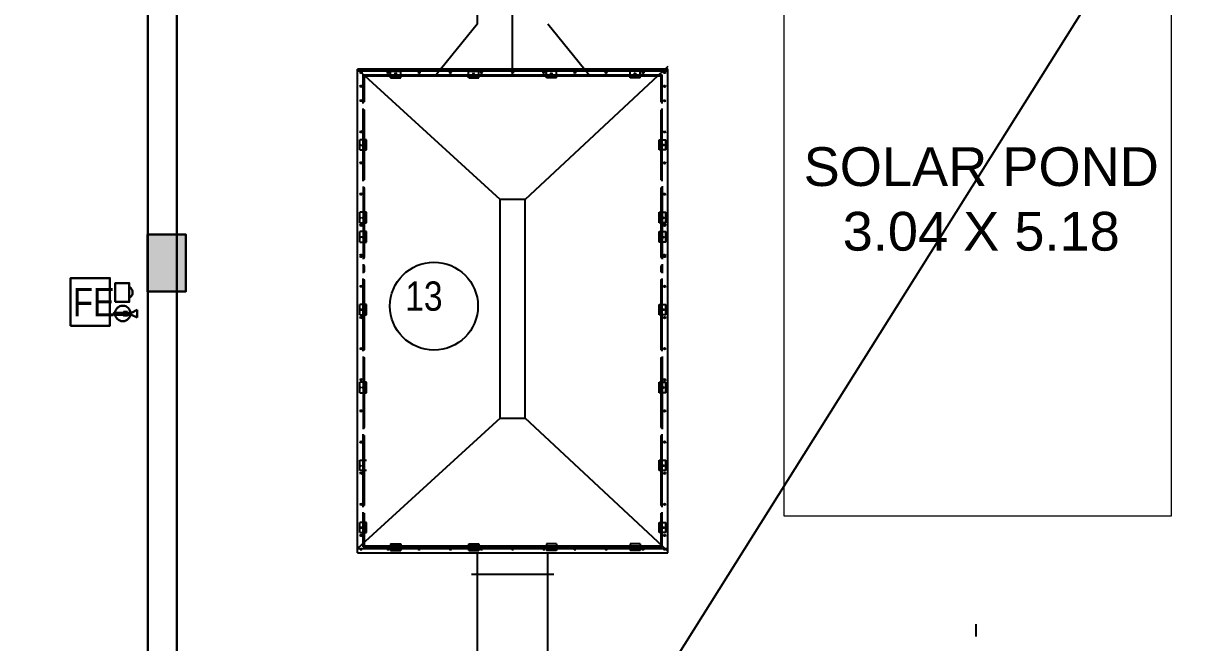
# Model space of a CAD drawing. Header units: metres. Extents: x -488 to 4759, y 38 to 2071.
# Drawn here: x 2983.2 to 2992.49, y 83.07 to 87.94 of the extents above; entities that cross this region are included whole.
import ezdxf
from ezdxf.lldxf.tags import DXFTag

# ---------------------------------------------------------------- set-up
doc = ezdxf.new("R2010")
doc.units = ezdxf.units.M
doc.header["$MEASUREMENT"] = 0
doc.styles.add('ARIAL', font='arial.ttf', dxfattribs={"height": 0.8})
doc.styles.add('Arial narrow', font='ARIALN.TTF', dxfattribs={"height": 0.6})
doc.styles.add('SH', font='swissc.ttf', dxfattribs={"height": 10})
tags = doc.linetypes.add('00$1$HIDDEN', pattern=[0.375, 0.25, -0.125]).pattern_tags.tags
tags[6:7] = [DXFTag(74, 4), DXFTag(75, 0), DXFTag(340, '0'), DXFTag(46, 1.0), DXFTag(50, 0.0), DXFTag(44, 0.0), DXFTag(45, 0.0)]
tags[4:5] = [DXFTag(74, 4), DXFTag(75, 0), DXFTag(340, '0'), DXFTag(46, 1.0), DXFTag(50, 0.0), DXFTag(44, 0.0), DXFTag(45, 0.0)]

# ---------------------------------------------------------------- blocks, each defined once
blk = doc.blocks.new('DFFDG')
at = {"color": 0, "lineweight": 30}
for p, q in [((15832.5823, 2250.0528), (15832.6453, 2250.0528)), ((15832.5823, 2250.0366), (15832.6453, 2250.0366)), ((15832.6453, 2250.0528), (15832.6902, 2250.0747)), ((15832.6453, 2250.0366), (15832.6902, 2250.0146))]:
    blk.add_line(p, q, dxfattribs=at)
at = {"color": 0, "lineweight": 30, "ltscale": 0.1}
blk.add_line((15832.6902, 2250.0747), (15832.6902, 2250.0146), dxfattribs=at)
blk.add_lwpolyline([(15832.1657, 2249.9505), (15832.1657, 2250.3252), (15832.4753, 2250.3252), (15832.4753, 2249.9505)], close=True, dxfattribs=at)
at = {"color": 0, "lineweight": 30}
for points in [[(15832.5173, 2250.1377), (15832.5173, 2250.286), (15832.6276, 2250.286), (15832.6276, 2250.1377)], [(15832.5823, 2250.0528), (15832.5823, 2250.0366), (15832.5067, 2250.0366), (15832.5067, 2250.0528)], [(15832.6128, 2250.0593), (15832.6128, 2250.0303), (15832.5823, 2250.0303), (15832.5823, 2250.0593)]]:
    blk.add_lwpolyline(points, close=True, dxfattribs=at)
blk.add_circle((15832.5766, 2250.0472), 0.0611, dxfattribs=at)
blk.add_arc((15832.6088, 2250.2129), 0.0446, 294.8747, 65.1253, dxfattribs=at)
at = {"color": 0, "lineweight": 30, "style": 'SH'}
blk.add_text('FE', height=0.22395, dxfattribs=at).set_placement((15832.1852, 2250.0243))

msp = doc.modelspace()

# ---------------------------------------------------------------- hatches: boundary and pattern name
at = {"lineweight": 30}
h = msp.add_hatch(color=256, dxfattribs=at)
h.dxf.hatch_style = 1
h.paths.add_polyline_path([(2984.1724, 86.28117), (2984.1724, 85.83117), (2984.4724, 85.83117), (2984.4724, 86.28117)])

# ---------------------------------------------------------------- linework, layer by layer
at = {"linetype": '00$1$HIDDEN', "lineweight": -2, "ltscale": 2}
msp.add_line((2984.40391, 76.70778), (3000.42391, 102.21384), dxfattribs=at)
for p, q in [((2984.40391, 102.18778), (2984.40391, 76.47778)), ((2984.17391, 95.95778), (2984.17391, 76.70778)), ((2986.7667, 87.9372), (2986.7667, 89.03647)), ((2987.0404, 87.58151), (2987.0404, 88.91465)), ((2986.7667, 87.9372), (2986.44093, 87.53556)), ((2987.31741, 87.93741), (2987.64318, 87.53556)), ((2985.82251, 87.58123), (2988.26091, 87.58123)), ((2988.26091, 87.56325), (2985.82251, 87.56325)), ((2986.94325, 86.55531), (2985.82272, 87.58101)), ((2985.82301, 83.77865), (2985.82301, 87.58101)), ((2985.82301, 83.81209), (2985.82301, 87.56274)), ((2985.85926, 87.57518), (2985.84128, 87.57518)), ((2985.84379, 87.5754), (2985.84689, 87.58151)), ((2985.84689, 87.57238), (2985.84379, 87.5754)), ((2985.84689, 87.58151), (2985.84991, 87.58151)), ((2985.84991, 87.56936), (2985.84689, 87.57238)), ((2985.84689, 87.55692), (2985.84991, 87.56023)), ((2985.84991, 87.58151), (2985.85602, 87.58151)), ((2985.85602, 87.57238), (2985.84991, 87.56936)), ((2985.84991, 87.56023), (2985.85602, 87.55692)), ((2985.85012, 87.56907), (2985.85012, 87.58403)), ((2985.85012, 87.54448), (2985.85012, 87.56296)), ((2985.85602, 87.58151), (2985.85602, 87.5754)), ((2985.85602, 87.5754), (2985.85602, 87.57238)), ((2986.05734, 87.55663), (2986.06317, 87.55994)), ((2986.06317, 87.54448), (2986.06317, 87.56325)), ((2986.06317, 87.55994), (2986.06619, 87.55663)), ((2986.08143, 87.51125), (2986.08143, 87.56296)), ((2986.08172, 87.56325), (2986.16363, 87.56325)), ((2986.16363, 87.51125), (2986.16363, 87.56325)), ((2986.30393, 87.55663), (2986.30674, 87.55994)), ((2986.30674, 87.54469), (2986.30674, 87.56325)), ((2986.30674, 87.55994), (2986.31278, 87.55663)), ((2986.54722, 87.55692), (2986.55333, 87.55972)), ((2986.55333, 87.54498), (2986.55333, 87.56296)), ((2986.55333, 87.55972), (2986.55635, 87.55692)), ((2986.69637, 87.51125), (2986.69637, 87.56296)), ((2986.69665, 87.56296), (2986.77583, 87.56296)), ((2986.77583, 87.51125), (2986.77583, 87.56296)), ((2986.79079, 87.55383), (2986.79381, 87.55713)), ((2986.79381, 87.55713), (2986.79683, 87.55994)), ((2986.79683, 87.54469), (2986.79683, 87.56325)), ((2986.79683, 87.55994), (2986.80014, 87.55713)), ((2986.80014, 87.55713), (2986.80294, 87.55383)), ((2987.03738, 87.55692), (2987.0404, 87.55972)), ((2987.0404, 87.54469), (2987.0404, 87.56296)), ((2987.0404, 87.55972), (2987.04651, 87.55692)), ((2988.26091, 87.59949), (2987.14086, 86.55531)), ((2987.28088, 87.55692), (2987.28678, 87.55994)), ((2987.28678, 87.55994), (2987.29001, 87.55692)), ((2987.28728, 87.54448), (2987.28728, 87.56274)), ((2987.38724, 87.56325), (2987.30828, 87.56325)), ((2987.30828, 87.51125), (2987.30828, 87.56325)), ((2987.38724, 87.51125), (2987.38724, 87.56325)), ((2987.52726, 87.55692), (2987.53028, 87.56023)), ((2987.53028, 87.56023), (2987.5366, 87.55692)), ((2987.53078, 87.54448), (2987.53078, 87.56274)), ((2987.77133, 87.55663), (2987.77716, 87.55994)), ((2987.77716, 87.54448), (2987.77716, 87.56296)), ((2987.77716, 87.55994), (2987.78046, 87.55663)), ((2988.04474, 87.56325), (2987.96556, 87.56325)), ((2987.96556, 87.51097), (2987.96556, 87.56274)), ((2988.04474, 87.51147), (2988.04474, 87.56325)), ((2988.063, 87.55663), (2988.0666, 87.55972)), ((2988.06602, 87.54448), (2988.06602, 87.56296)), ((2988.0666, 87.55972), (2988.07242, 87.55663)), ((2988.2274, 87.5754), (2988.24566, 87.5754)), ((2988.23042, 87.57518), (2988.23042, 87.58123)), ((2988.23042, 87.58123), (2988.23682, 87.58123)), ((2988.23042, 87.57209), (2988.23042, 87.57518)), ((2988.23682, 87.56907), (2988.23042, 87.57209)), ((2988.23042, 87.55692), (2988.23682, 87.55972)), ((2988.23653, 87.56907), (2988.23653, 87.58432)), ((2988.23653, 87.54469), (2988.23653, 87.56325)), ((2988.23682, 87.58123), (2988.23984, 87.58123)), ((2988.23984, 87.57209), (2988.23682, 87.56907)), ((2988.23682, 87.55972), (2988.23984, 87.55692)), ((2988.23984, 87.58123), (2988.24264, 87.57518)), ((2988.24264, 87.57518), (2988.23984, 87.57209)), ((2988.26091, 83.77887), (2988.26091, 87.58123)), ((2988.26091, 83.81238), (2988.26091, 87.56325)), ((2985.85926, 87.55383), (2985.84128, 87.55383)), ((2985.84379, 87.55411), (2985.84689, 87.55692)), ((2985.84689, 87.548), (2985.84379, 87.55411)), ((2985.84991, 87.548), (2985.84689, 87.548)), ((2985.85602, 87.548), (2985.84991, 87.548)), ((2985.85602, 87.55692), (2985.85602, 87.55411)), ((2985.85602, 87.55411), (2985.85602, 87.548)), ((2985.86839, 87.31054), (2985.86839, 87.53556)), ((2985.86839, 87.53534), (2988.21826, 87.53534)), ((2985.87148, 87.53254), (2988.21546, 87.53254)), ((2985.87148, 87.31666), (2985.87148, 87.53254)), ((2985.87731, 87.52643), (2988.20913, 87.52643)), ((2985.87752, 87.32277), (2985.87752, 87.52643)), ((2986.05403, 87.55383), (2986.0723, 87.55383)), ((2986.05734, 87.55383), (2986.05734, 87.55663)), ((2986.05734, 87.54779), (2986.05734, 87.55383)), ((2986.06317, 87.54779), (2986.05734, 87.54779)), ((2986.06619, 87.54779), (2986.06317, 87.54779)), ((2986.06619, 87.55663), (2986.0695, 87.55383)), ((2986.0695, 87.55383), (2986.06619, 87.54779)), ((2986.08172, 87.51125), (2986.16363, 87.51125)), ((2986.29761, 87.55383), (2986.31587, 87.55383)), ((2986.30063, 87.55383), (2986.30393, 87.55663)), ((2986.30393, 87.54779), (2986.30063, 87.55383)), ((2986.30674, 87.54779), (2986.30393, 87.54779)), ((2986.31278, 87.54779), (2986.30674, 87.54779)), ((2986.31278, 87.55663), (2986.31278, 87.55383)), ((2986.31278, 87.55383), (2986.31278, 87.54779)), ((2986.5442, 87.55411), (2986.55937, 87.55411)), ((2986.54722, 87.55411), (2986.54722, 87.55692)), ((2986.54722, 87.548), (2986.54722, 87.55411)), ((2986.55333, 87.548), (2986.54722, 87.548)), ((2986.55635, 87.548), (2986.55333, 87.548)), ((2986.55635, 87.55692), (2986.55937, 87.55411)), ((2986.55937, 87.55411), (2986.55635, 87.548)), ((2986.69665, 87.51125), (2986.77583, 87.51125)), ((2986.7877, 87.55411), (2986.80575, 87.55411)), ((2986.79381, 87.54779), (2986.79079, 87.55383)), ((2986.79683, 87.54779), (2986.79381, 87.54779)), ((2986.80014, 87.54779), (2986.79683, 87.54779)), ((2986.80294, 87.55383), (2986.80014, 87.54779)), ((2987.04932, 87.55383), (2987.03407, 87.55383)), ((2987.03458, 87.55383), (2987.03738, 87.55692)), ((2987.03738, 87.54779), (2987.03458, 87.55383)), ((2987.0404, 87.54779), (2987.03738, 87.54779)), ((2987.04651, 87.54779), (2987.0404, 87.54779)), ((2987.04651, 87.55692), (2987.04651, 87.55383)), ((2987.04651, 87.55383), (2987.04651, 87.54779)), ((2987.29613, 87.55361), (2987.27815, 87.55361)), ((2987.28088, 87.55411), (2987.28088, 87.55692)), ((2987.28088, 87.548), (2987.28088, 87.55411)), ((2987.28678, 87.548), (2987.28088, 87.548)), ((2987.29001, 87.548), (2987.28678, 87.548)), ((2987.29001, 87.55692), (2987.29311, 87.55411)), ((2987.29311, 87.55411), (2987.29001, 87.548)), ((2987.38724, 87.51125), (2987.30828, 87.51125)), ((2987.53991, 87.55383), (2987.52143, 87.55383)), ((2987.52445, 87.55383), (2987.52726, 87.55692)), ((2987.52726, 87.548), (2987.52445, 87.55383)), ((2987.53028, 87.548), (2987.52726, 87.548)), ((2987.5366, 87.548), (2987.53028, 87.548)), ((2987.5366, 87.55692), (2987.5366, 87.55383)), ((2987.5366, 87.55383), (2987.5366, 87.548)), ((2987.78629, 87.55383), (2987.76773, 87.55383)), ((2987.77133, 87.55361), (2987.77133, 87.55663)), ((2987.77133, 87.54779), (2987.77133, 87.55361)), ((2987.77716, 87.54779), (2987.77133, 87.54779)), ((2987.78046, 87.54779), (2987.77716, 87.54779)), ((2987.78046, 87.55663), (2987.78348, 87.55361)), ((2987.78348, 87.55361), (2987.78046, 87.54779)), ((2988.04474, 87.51147), (2987.96556, 87.51147)), ((2988.07516, 87.55383), (2988.05718, 87.55383)), ((2988.0602, 87.55383), (2988.063, 87.55663)), ((2988.063, 87.5475), (2988.0602, 87.55383)), ((2988.0666, 87.5475), (2988.063, 87.5475)), ((2988.07242, 87.5475), (2988.0666, 87.5475)), ((2988.07242, 87.55663), (2988.07242, 87.55383)), ((2988.07242, 87.55383), (2988.07242, 87.5475)), ((2988.20913, 87.32248), (2988.20913, 87.52643)), ((2988.21546, 87.31615), (2988.21546, 87.53254)), ((2988.21826, 87.31033), (2988.21826, 87.53534)), ((2988.2274, 87.55383), (2988.24566, 87.55383)), ((2988.23042, 87.55383), (2988.23042, 87.55692)), ((2988.23042, 87.5475), (2988.23042, 87.55383)), ((2988.23682, 87.5475), (2988.23042, 87.5475)), ((2988.23984, 87.5475), (2988.23682, 87.5475)), ((2988.23984, 87.55692), (2988.24264, 87.55383)), ((2988.24264, 87.55383), (2988.23984, 87.5475)), ((2985.85926, 87.44423), (2985.84128, 87.44423)), ((2985.84379, 87.44452), (2985.84689, 87.45063)), ((2985.84689, 87.44121), (2985.84379, 87.44452)), ((2985.84689, 87.45063), (2985.84991, 87.45063)), ((2985.84991, 87.43841), (2985.84689, 87.44121)), ((2985.84991, 87.45063), (2985.85602, 87.45063)), ((2985.85602, 87.44121), (2985.84991, 87.43841)), ((2985.85012, 87.43488), (2985.85012, 87.45336)), ((2985.85602, 87.45063), (2985.85602, 87.44452)), ((2985.85602, 87.44452), (2985.85602, 87.44121)), ((2988.2274, 87.44452), (2988.24566, 87.44452)), ((2988.23042, 87.44401), (2988.23042, 87.45034)), ((2988.23042, 87.45034), (2988.23682, 87.45034)), ((2988.23042, 87.44099), (2988.23042, 87.44401)), ((2988.23682, 87.43819), (2988.23042, 87.44099)), ((2988.23653, 87.4351), (2988.23653, 87.45336)), ((2988.23682, 87.45034), (2988.23984, 87.45034)), ((2988.23984, 87.44099), (2988.23682, 87.43819)), ((2988.23984, 87.45034), (2988.24264, 87.44401)), ((2988.24264, 87.44401), (2988.23984, 87.44099)), ((2985.85926, 87.3314), (2985.84128, 87.3314)), ((2985.84379, 87.3319), (2985.84689, 87.33492)), ((2985.84689, 87.32881), (2985.84379, 87.3319)), ((2985.84689, 87.33492), (2985.84991, 87.33773)), ((2985.84991, 87.3255), (2985.84689, 87.32881)), ((2985.84991, 87.33773), (2985.85602, 87.33492)), ((2985.85602, 87.32881), (2985.84991, 87.3255)), ((2985.85012, 87.32248), (2985.85012, 87.34075)), ((2985.85602, 87.33492), (2985.85602, 87.3319)), ((2985.85602, 87.3319), (2985.85602, 87.32881)), ((2988.2274, 87.33161), (2988.24566, 87.33161)), ((2988.23042, 87.33463), (2988.23682, 87.33773)), ((2988.23042, 87.33161), (2988.23042, 87.33463)), ((2988.23042, 87.32831), (2988.23042, 87.33161)), ((2988.23682, 87.32529), (2988.23042, 87.32831)), ((2988.23653, 87.32248), (2988.23653, 87.34053)), ((2988.23682, 87.33773), (2988.23984, 87.33463)), ((2988.23984, 87.32831), (2988.23682, 87.32529)), ((2988.23984, 87.33463), (2988.24264, 87.33161)), ((2988.24264, 87.33161), (2988.23984, 87.32831)), ((2985.86839, 86.69841), (2985.86839, 87.2707)), ((2985.87148, 86.70445), (2985.87148, 87.26488)), ((2985.87752, 86.71086), (2985.87752, 87.25884)), ((2988.20913, 86.71035), (2988.20913, 87.25833)), ((2988.21546, 86.70445), (2988.21546, 87.26437)), ((2988.21826, 86.69841), (2988.21826, 87.2707)), ((2985.84689, 87.09135), (2985.84991, 87.09444)), ((2985.84991, 87.09444), (2985.85602, 87.09135)), ((2985.85012, 87.07891), (2985.85012, 87.09415)), ((2988.23042, 87.09085), (2988.23682, 87.09415)), ((2988.23653, 87.07891), (2988.23653, 87.09444)), ((2988.23682, 87.09415), (2988.23984, 87.09085)), ((2985.89277, 87.02411), (2985.84099, 87.02411)), ((2985.85926, 87.08804), (2985.84128, 87.08804)), ((2985.84128, 86.94501), (2985.84128, 87.0239)), ((2985.84379, 87.08833), (2985.84689, 87.09135)), ((2985.84689, 87.08222), (2985.84379, 87.08833)), ((2985.84991, 87.08222), (2985.84689, 87.08222)), ((2985.85602, 87.08222), (2985.84991, 87.08222)), ((2985.85602, 87.09135), (2985.85602, 87.08833)), ((2985.85602, 87.08833), (2985.85602, 87.08222)), ((2985.89277, 86.94472), (2985.89277, 87.02411)), ((2988.19367, 86.94501), (2988.19367, 87.02411)), ((2988.19367, 87.02411), (2988.24566, 87.02411)), ((2988.2274, 87.08833), (2988.24566, 87.08833)), ((2988.23042, 87.08804), (2988.23042, 87.09085)), ((2988.23042, 87.082), (2988.23042, 87.08804)), ((2988.23682, 87.082), (2988.23042, 87.082)), ((2988.23984, 87.082), (2988.23682, 87.082)), ((2988.23984, 87.09085), (2988.24264, 87.08804)), ((2988.24264, 87.08804), (2988.23984, 87.082)), ((2988.24566, 86.94501), (2988.24566, 87.02411)), ((2985.84099, 86.94472), (2985.89277, 86.94472)), ((2988.24566, 86.94501), (2988.19367, 86.94501)), ((2985.85926, 86.84145), (2985.84128, 86.84145)), ((2985.84379, 86.84174), (2985.84689, 86.84785)), ((2985.84689, 86.83843), (2985.84379, 86.84174)), ((2985.84689, 86.84785), (2985.84991, 86.84785)), ((2985.84991, 86.83563), (2985.84689, 86.83843)), ((2985.84991, 86.84785), (2985.85602, 86.84785)), ((2985.85602, 86.83843), (2985.84991, 86.83563)), ((2985.85012, 86.8321), (2985.85012, 86.85037)), ((2985.85602, 86.84785), (2985.85602, 86.84174)), ((2985.85602, 86.84174), (2985.85602, 86.83843)), ((2988.2274, 86.84174), (2988.24566, 86.84174)), ((2988.23042, 86.84123), (2988.23042, 86.84756)), ((2988.23042, 86.84756), (2988.23682, 86.84756)), ((2988.23042, 86.83821), (2988.23042, 86.84123)), ((2988.23682, 86.83541), (2988.23042, 86.83821)), ((2988.23653, 86.83232), (2988.23653, 86.85058)), ((2988.23682, 86.84756), (2988.23984, 86.84756)), ((2988.23984, 86.83821), (2988.23682, 86.83541)), ((2988.23984, 86.84756), (2988.24264, 86.84123)), ((2988.24264, 86.84123), (2988.23984, 86.83821)), ((2985.86839, 86.65857), (2985.86839, 86.0865)), ((2985.87148, 86.09254), (2985.87148, 86.65275)), ((2985.87148, 86.65275), (2985.87148, 86.09254)), ((2985.87752, 86.09894), (2985.87752, 86.64692)), ((2988.20913, 86.09865), (2988.20913, 86.64664)), ((2988.21546, 86.09233), (2988.21546, 86.65246)), ((2988.21546, 86.65246), (2988.21546, 86.09233)), ((2988.21826, 86.65879), (2988.21826, 86.0865)), ((2985.85926, 86.59766), (2985.84128, 86.59766)), ((2985.84379, 86.59795), (2985.84689, 86.60126)), ((2985.84689, 86.59213), (2985.84379, 86.59795)), ((2985.84689, 86.60126), (2985.84991, 86.60399)), ((2985.84991, 86.59213), (2985.84689, 86.59213)), ((2985.84991, 86.60399), (2985.85602, 86.60126)), ((2985.85602, 86.59213), (2985.84991, 86.59213)), ((2985.85012, 86.58882), (2985.85012, 86.60708)), ((2985.85602, 86.60126), (2985.85602, 86.59795)), ((2985.85602, 86.59795), (2985.85602, 86.59213)), ((2987.14086, 86.55531), (2986.94296, 86.55531)), ((2986.94325, 84.83528), (2986.94325, 86.55531)), ((2987.14086, 84.83528), (2987.14086, 86.55531)), ((2988.2274, 86.59795), (2988.24566, 86.59795)), ((2988.23042, 86.60076), (2988.23682, 86.60378)), ((2988.23042, 86.59795), (2988.23042, 86.60076)), ((2988.23042, 86.59213), (2988.23042, 86.59795)), ((2988.23682, 86.59213), (2988.23042, 86.59213)), ((2988.23653, 86.58882), (2988.23653, 86.6073)), ((2988.23682, 86.60378), (2988.23984, 86.60076)), ((2988.23984, 86.59213), (2988.23682, 86.59213)), ((2988.23984, 86.60076), (2988.24264, 86.59795)), ((2988.24264, 86.59795), (2988.23984, 86.59213)), ((2985.89277, 86.45484), (2985.84099, 86.45484)), ((2985.84128, 86.37243), (2985.84128, 86.45484)), ((2985.89277, 86.37265), (2985.89277, 86.45484)), ((2988.19367, 86.37265), (2988.19367, 86.45513)), ((2988.19367, 86.45513), (2988.24566, 86.45513)), ((2988.24566, 86.37265), (2988.24566, 86.45513)), ((2985.84099, 86.37265), (2985.89277, 86.37265)), ((2985.85926, 86.3638), (2985.84128, 86.3638)), ((2985.85926, 86.35107), (2985.84128, 86.35107)), ((2985.84379, 86.36351), (2985.84689, 86.36682)), ((2985.84689, 86.3574), (2985.84379, 86.36351)), ((2985.84379, 86.35136), (2985.84689, 86.3574)), ((2985.84689, 86.34855), (2985.84379, 86.35136)), ((2985.84689, 86.36682), (2985.84991, 86.36963)), ((2985.84991, 86.3574), (2985.84689, 86.3574)), ((2985.84689, 86.3574), (2985.84991, 86.3574)), ((2985.84991, 86.36963), (2985.85602, 86.36682)), ((2985.85602, 86.3574), (2985.84991, 86.3574)), ((2985.84991, 86.3574), (2985.85602, 86.3574)), ((2985.85012, 86.35438), (2985.85012, 86.37265)), ((2985.85012, 86.34194), (2985.85012, 86.36049)), ((2985.85602, 86.36682), (2985.85602, 86.36351)), ((2985.85602, 86.36351), (2985.85602, 86.3574)), ((2985.85602, 86.3574), (2985.85602, 86.35136)), ((2985.85602, 86.35136), (2985.85602, 86.34855)), ((2988.24566, 86.37265), (2988.19367, 86.37265)), ((2988.2274, 86.3638), (2988.24566, 86.3638)), ((2988.2274, 86.35136), (2988.24566, 86.35136)), ((2988.23042, 86.36632), (2988.23682, 86.36934)), ((2988.23042, 86.36351), (2988.23042, 86.36632)), ((2988.23042, 86.3574), (2988.23042, 86.36351)), ((2988.23682, 86.3574), (2988.23042, 86.3574)), ((2988.23042, 86.35107), (2988.23042, 86.3574)), ((2988.23042, 86.3574), (2988.23682, 86.3574)), ((2988.23042, 86.34827), (2988.23042, 86.35107)), ((2988.23653, 86.35416), (2988.23653, 86.37293)), ((2988.23653, 86.34244), (2988.23653, 86.36049)), ((2988.23682, 86.36934), (2988.23984, 86.36632)), ((2988.23984, 86.3574), (2988.23682, 86.3574)), ((2988.23682, 86.3574), (2988.23984, 86.3574)), ((2988.23984, 86.36632), (2988.24264, 86.36351)), ((2988.24264, 86.36351), (2988.23984, 86.3574)), ((2988.23984, 86.3574), (2988.24264, 86.35107)), ((2988.24264, 86.35107), (2988.23984, 86.34827)), ((2985.89277, 86.3026), (2985.84099, 86.3026)), ((2985.84128, 86.2204), (2985.84128, 86.3026)), ((2985.84991, 86.34525), (2985.84689, 86.34855)), ((2985.85602, 86.34855), (2985.84991, 86.34525)), ((2985.89277, 86.22019), (2985.89277, 86.3026)), ((2988.19367, 86.2204), (2988.19367, 86.3026)), ((2988.19367, 86.3026), (2988.24566, 86.3026)), ((2988.23682, 86.34525), (2988.23042, 86.34827)), ((2988.23984, 86.34827), (2988.23682, 86.34525)), ((2988.24566, 86.2204), (2988.24566, 86.3026)), ((2985.84099, 86.22019), (2985.89277, 86.22019)), ((2988.24566, 86.2204), (2988.19367, 86.2204)), ((2985.85926, 86.11692), (2985.84128, 86.11692)), ((2985.85926, 86.10779), (2985.84128, 86.10779)), ((2985.84379, 86.11692), (2985.84689, 86.12325)), ((2985.84689, 86.11412), (2985.84379, 86.11692)), ((2985.84379, 86.10808), (2985.84689, 86.11081)), ((2985.84689, 86.10196), (2985.84379, 86.10808)), ((2985.84689, 86.12325), (2985.84991, 86.12325)), ((2985.84991, 86.11081), (2985.84689, 86.11412)), ((2985.84689, 86.11081), (2985.84991, 86.11412)), ((2985.84991, 86.10196), (2985.84689, 86.10196)), ((2985.84991, 86.12325), (2985.85602, 86.12325)), ((2985.85602, 86.11412), (2985.84991, 86.11081)), ((2985.84991, 86.11412), (2985.85602, 86.11081)), ((2985.85602, 86.10196), (2985.84991, 86.10196)), ((2985.85012, 86.10779), (2985.85012, 86.12605)), ((2985.85012, 86.09865), (2985.85012, 86.11671)), ((2985.85602, 86.12325), (2985.85602, 86.11692)), ((2985.85602, 86.11692), (2985.85602, 86.11412)), ((2985.85602, 86.11081), (2985.85602, 86.10808)), ((2985.85602, 86.10808), (2985.85602, 86.10196)), ((2988.2274, 86.11692), (2988.24566, 86.11692)), ((2988.2274, 86.10779), (2988.24566, 86.10779)), ((2988.23042, 86.11671), (2988.23042, 86.12303)), ((2988.23042, 86.12303), (2988.23682, 86.12303)), ((2988.23042, 86.11361), (2988.23042, 86.11671)), ((2988.23682, 86.11081), (2988.23042, 86.11361)), ((2988.23042, 86.11081), (2988.23682, 86.11361)), ((2988.23042, 86.10779), (2988.23042, 86.11081)), ((2988.23042, 86.10146), (2988.23042, 86.10779)), ((2988.23682, 86.10146), (2988.23042, 86.10146)), ((2988.23653, 86.10808), (2988.23653, 86.12605)), ((2988.23653, 86.09865), (2988.23653, 86.11692)), ((2988.23682, 86.12303), (2988.23984, 86.12303)), ((2988.23984, 86.11361), (2988.23682, 86.11081)), ((2988.23682, 86.11361), (2988.23984, 86.11081)), ((2988.23984, 86.10146), (2988.23682, 86.10146)), ((2988.23984, 86.12303), (2988.24264, 86.11671)), ((2988.24264, 86.11671), (2988.23984, 86.11361)), ((2988.23984, 86.11081), (2988.24264, 86.10779)), ((2988.24264, 86.10779), (2988.23984, 86.10146)), ((2985.86839, 86.04688), (2985.86839, 85.97691)), ((2985.87148, 85.98021), (2985.87148, 86.04084)), ((2985.87148, 86.04084), (2985.87148, 85.98021)), ((2985.87752, 85.98604), (2985.87752, 86.03451)), ((2988.20913, 85.98604), (2988.20913, 86.03451)), ((2988.21546, 85.97993), (2988.21546, 86.04055)), ((2988.21546, 86.04055), (2988.21546, 85.97993)), ((2988.21826, 86.04688), (2988.21826, 85.97691)), ((2985.86839, 85.3619), (2985.86839, 85.93404)), ((2985.87148, 85.36801), (2985.87148, 85.92844)), ((2985.87148, 85.92844), (2985.87148, 85.36801)), ((2985.87148, 85.36801), (2985.87148, 85.92844)), ((2985.87752, 85.37413), (2985.87752, 85.92491)), ((2988.20913, 85.37434), (2988.20913, 85.92513)), ((2988.21546, 85.3678), (2988.21546, 85.92793)), ((2988.21546, 85.92793), (2988.21546, 85.3678)), ((2988.21546, 85.3678), (2988.21546, 85.92793)), ((2988.21826, 85.3619), (2988.21826, 85.93426)), ((2985.85926, 85.87313), (2985.84128, 85.87313)), ((2985.84379, 85.87364), (2985.84689, 85.87666)), ((2985.84689, 85.86752), (2985.84379, 85.87364)), ((2985.84689, 85.87666), (2985.84991, 85.87975)), ((2985.84991, 85.86752), (2985.84689, 85.86752)), ((2985.84991, 85.87975), (2985.85602, 85.87666)), ((2985.85602, 85.86752), (2985.84991, 85.86752)), ((2985.85012, 85.88227), (2985.85012, 85.86422)), ((2985.85602, 85.87666), (2985.85602, 85.87364)), ((2985.85602, 85.87364), (2985.85602, 85.86752)), ((2988.2274, 85.87335), (2988.24566, 85.87335)), ((2988.23042, 85.87644), (2988.23682, 85.87946)), ((2988.23042, 85.87335), (2988.23042, 85.87644)), ((2988.23042, 85.86702), (2988.23042, 85.87335)), ((2988.23682, 85.86702), (2988.23042, 85.86702)), ((2988.23653, 85.88248), (2988.23653, 85.86422)), ((2988.23682, 85.87946), (2988.23984, 85.87644)), ((2988.23984, 85.86702), (2988.23682, 85.86702)), ((2988.23984, 85.87644), (2988.24264, 85.87335)), ((2988.24264, 85.87335), (2988.23984, 85.86702)), ((2985.89277, 85.73031), (2985.84099, 85.73031)), ((2985.84128, 85.64783), (2985.84128, 85.73031)), ((2985.89277, 85.64812), (2985.89277, 85.73031)), ((2988.19367, 85.64812), (2988.19367, 85.73053)), ((2988.19367, 85.73053), (2988.24566, 85.73053)), ((2988.24566, 85.64812), (2988.24566, 85.73053)), ((2985.84099, 85.64812), (2985.89277, 85.64812)), ((2985.85926, 85.62654), (2985.84128, 85.62654)), ((2985.84379, 85.62705), (2985.84689, 85.63316)), ((2985.84689, 85.62374), (2985.84379, 85.62705)), ((2985.84689, 85.63316), (2985.84991, 85.63316)), ((2985.84991, 85.62093), (2985.84689, 85.62374)), ((2985.84991, 85.63316), (2985.85602, 85.63316)), ((2985.85602, 85.62374), (2985.84991, 85.62093)), ((2985.85012, 85.63568), (2985.85012, 85.62043)), ((2985.85602, 85.63316), (2985.85602, 85.62705)), ((2985.85602, 85.62705), (2985.85602, 85.62374)), ((2988.24566, 85.64812), (2988.19367, 85.64812)), ((2988.2274, 85.62705), (2988.24566, 85.62705)), ((2988.23042, 85.62654), (2988.23042, 85.63265)), ((2988.23042, 85.63265), (2988.23682, 85.63265)), ((2988.23042, 85.62374), (2988.23042, 85.62654)), ((2988.23682, 85.62072), (2988.23042, 85.62374)), ((2988.23653, 85.63568), (2988.23653, 85.62072)), ((2988.23682, 85.63265), (2988.23984, 85.63265)), ((2988.23984, 85.62374), (2988.23682, 85.62072)), ((2988.23984, 85.63265), (2988.24264, 85.62654)), ((2988.24264, 85.62654), (2988.23984, 85.62374)), ((2985.85926, 85.38326), (2985.84128, 85.38326)), ((2985.84379, 85.38347), (2985.84689, 85.38657)), ((2985.84689, 85.38045), (2985.84379, 85.38347)), ((2985.84689, 85.38657), (2985.84991, 85.38959)), ((2985.84991, 85.37715), (2985.84689, 85.38045)), ((2985.84991, 85.38959), (2985.85602, 85.38657)), ((2985.85602, 85.38045), (2985.84991, 85.37715)), ((2985.85012, 85.39239), (2985.85012, 85.37384)), ((2985.85602, 85.38657), (2985.85602, 85.38347)), ((2985.85602, 85.38347), (2985.85602, 85.38045)), ((2988.2274, 85.38326), (2988.24566, 85.38326)), ((2988.23042, 85.38628), (2988.23682, 85.3893)), ((2988.23042, 85.38326), (2988.23042, 85.38628)), ((2988.23042, 85.37995), (2988.23042, 85.38326)), ((2988.23682, 85.37693), (2988.23042, 85.37995)), ((2988.23653, 85.39239), (2988.23653, 85.37434)), ((2988.23682, 85.3893), (2988.23984, 85.38628)), ((2988.23984, 85.37995), (2988.23682, 85.37693)), ((2988.23984, 85.38628), (2988.24264, 85.38326)), ((2988.24264, 85.38326), (2988.23984, 85.37995)), ((2985.86839, 85.32235), (2985.86839, 84.74999)), ((2985.87148, 84.7561), (2985.87148, 85.31623)), ((2985.87148, 85.31623), (2985.87148, 84.7561)), ((2985.87752, 84.76221), (2985.87752, 85.31321)), ((2988.20913, 84.76221), (2988.20913, 85.313)), ((2988.21546, 84.75588), (2988.21546, 85.31623)), ((2988.21546, 85.31623), (2988.21546, 84.75588)), ((2988.21826, 85.32235), (2988.21826, 84.74999)), ((2985.84379, 85.13997), (2985.84689, 85.14299)), ((2985.84689, 85.14299), (2985.84991, 85.14602)), ((2985.84991, 85.14602), (2985.85602, 85.14299)), ((2985.85012, 85.1458), (2985.85012, 85.13055)), ((2985.85602, 85.14299), (2985.85602, 85.13997)), ((2988.23042, 85.14249), (2988.23682, 85.14551)), ((2988.23042, 85.13969), (2988.23042, 85.14249)), ((2988.23653, 85.1458), (2988.23653, 85.13055)), ((2988.23682, 85.14551), (2988.23984, 85.14249)), ((2988.23984, 85.14249), (2988.24264, 85.13969)), ((2985.89277, 85.1184), (2985.84099, 85.1184)), ((2985.85926, 85.13947), (2985.84128, 85.13947)), ((2985.84128, 85.03592), (2985.84128, 85.1184)), ((2985.84689, 85.13386), (2985.84379, 85.13997)), ((2985.84991, 85.13386), (2985.84689, 85.13386)), ((2985.85602, 85.13386), (2985.84991, 85.13386)), ((2985.85602, 85.13997), (2985.85602, 85.13386)), ((2985.89277, 85.0362), (2985.89277, 85.1184)), ((2988.19367, 85.03642), (2988.19367, 85.1184)), ((2988.19367, 85.1184), (2988.24566, 85.1184)), ((2988.2274, 85.13997), (2988.24566, 85.13997)), ((2988.23042, 85.13357), (2988.23042, 85.13969)), ((2988.23682, 85.13357), (2988.23042, 85.13357)), ((2988.23984, 85.13357), (2988.23682, 85.13357)), ((2988.24264, 85.13969), (2988.23984, 85.13357)), ((2988.24566, 85.03642), (2988.24566, 85.1184)), ((2985.84099, 85.0362), (2985.89277, 85.0362)), ((2988.24566, 85.03642), (2988.19367, 85.03642)), ((2985.85926, 84.89288), (2985.84128, 84.89288)), ((2985.84379, 84.89338), (2985.84689, 84.89942)), ((2985.84689, 84.89058), (2985.84379, 84.89338)), ((2985.84689, 84.89942), (2985.84991, 84.89942)), ((2985.84991, 84.88727), (2985.84689, 84.89058)), ((2985.84991, 84.89942), (2985.85602, 84.89942)), ((2985.85602, 84.89058), (2985.84991, 84.88727)), ((2985.85012, 84.90223), (2985.85012, 84.88396)), ((2985.85602, 84.89942), (2985.85602, 84.89338)), ((2985.85602, 84.89338), (2985.85602, 84.89058)), ((2988.2274, 84.8931), (2988.24566, 84.8931)), ((2988.23042, 84.89288), (2988.23042, 84.89921)), ((2988.23042, 84.89921), (2988.23682, 84.89921)), ((2988.23042, 84.89007), (2988.23042, 84.89288)), ((2988.23682, 84.88698), (2988.23042, 84.89007)), ((2988.23653, 84.90223), (2988.23653, 84.88396)), ((2988.23682, 84.89921), (2988.23984, 84.89921)), ((2988.23984, 84.89007), (2988.23682, 84.88698)), ((2988.23984, 84.89921), (2988.24264, 84.89288)), ((2988.24264, 84.89288), (2988.23984, 84.89007)), ((2986.94325, 84.83528), (2985.82272, 83.81209)), ((2986.94296, 84.83528), (2987.14086, 84.83528)), ((2988.26091, 83.79102), (2987.14086, 84.83528)), ((2985.86839, 84.13786), (2985.86839, 84.71043)), ((2985.87148, 84.14419), (2985.87148, 84.70432)), ((2985.87752, 84.1503), (2985.87752, 84.70109)), ((2988.20913, 84.1503), (2988.20913, 84.7013)), ((2988.21546, 84.14397), (2988.21546, 84.70432)), ((2988.21826, 84.13786), (2988.21826, 84.71043)), ((2985.85926, 84.64952), (2985.84128, 84.64952)), ((2985.84379, 84.64981), (2985.84689, 84.65262)), ((2985.84689, 84.6437), (2985.84379, 84.64981)), ((2985.84689, 84.65262), (2985.84991, 84.65592)), ((2985.84991, 84.6437), (2985.84689, 84.6437)), ((2985.84991, 84.65592), (2985.85602, 84.65262)), ((2985.85602, 84.6437), (2985.84991, 84.6437)), ((2985.85012, 84.65844), (2985.85012, 84.64018)), ((2985.85602, 84.65262), (2985.85602, 84.64981)), ((2985.85602, 84.64981), (2985.85602, 84.6437)), ((2988.2274, 84.64981), (2988.24566, 84.64981)), ((2988.23042, 84.65262), (2988.23682, 84.65542)), ((2988.23042, 84.64952), (2988.23042, 84.65262)), ((2988.23042, 84.6432), (2988.23042, 84.64952)), ((2988.23682, 84.6432), (2988.23042, 84.6432)), ((2988.23653, 84.65866), (2988.23653, 84.64068)), ((2988.23682, 84.65542), (2988.23984, 84.65262)), ((2988.23984, 84.6432), (2988.23682, 84.6432)), ((2988.23984, 84.65262), (2988.24264, 84.64952)), ((2988.24264, 84.64952), (2988.23984, 84.6432)), ((2985.84099, 84.424), (2985.84099, 84.50649)), ((2985.84099, 84.50649), (2985.89277, 84.50649)), ((2988.19367, 84.42429), (2988.19367, 84.50649)), ((2988.19367, 84.50649), (2988.24566, 84.50649)), ((2988.24566, 84.42429), (2988.24566, 84.50649)), ((2985.89277, 84.424), (2985.84099, 84.424)), ((2985.85926, 84.40293), (2985.84128, 84.40293)), ((2985.84379, 84.40322), (2985.84689, 84.40933)), ((2985.84689, 84.4002), (2985.84379, 84.40322)), ((2985.84689, 84.40933), (2985.84991, 84.40933)), ((2985.84991, 84.39711), (2985.84689, 84.4002)), ((2985.84991, 84.40933), (2985.85602, 84.40933)), ((2985.85602, 84.4002), (2985.84991, 84.39711)), ((2985.85012, 84.41185), (2985.85012, 84.39689)), ((2985.85602, 84.40933), (2985.85602, 84.40322)), ((2985.85602, 84.40322), (2985.85602, 84.4002)), ((2988.24566, 84.42429), (2988.19367, 84.42429)), ((2988.2274, 84.40293), (2988.24566, 84.40293)), ((2988.23042, 84.40293), (2988.23042, 84.40883)), ((2988.23042, 84.40883), (2988.23682, 84.40883)), ((2988.23042, 84.39991), (2988.23042, 84.40293)), ((2988.23682, 84.39689), (2988.23042, 84.39991)), ((2988.23653, 84.41207), (2988.23653, 84.39689)), ((2988.23682, 84.40883), (2988.23984, 84.40883)), ((2988.23984, 84.39991), (2988.23682, 84.39689)), ((2988.23984, 84.40883), (2988.24264, 84.40293)), ((2988.24264, 84.40293), (2988.23984, 84.39991)), ((2985.85926, 84.15943), (2985.84128, 84.15943)), ((2985.84379, 84.15965), (2985.84689, 84.16274)), ((2985.84689, 84.15663), (2985.84379, 84.15965)), ((2985.84689, 84.16274), (2985.84991, 84.16547)), ((2985.84991, 84.15332), (2985.84689, 84.15663)), ((2985.84991, 84.16547), (2985.85602, 84.16274)), ((2985.85602, 84.15663), (2985.84991, 84.15332)), ((2985.85012, 84.16857), (2985.85012, 84.1503)), ((2985.85602, 84.16274), (2985.85602, 84.15965)), ((2985.85602, 84.15965), (2985.85602, 84.15663)), ((2988.2274, 84.15943), (2988.24566, 84.15943)), ((2988.23042, 84.16245), (2988.23682, 84.16547)), ((2988.23042, 84.15943), (2988.23042, 84.16245)), ((2988.23042, 84.15612), (2988.23042, 84.15943)), ((2988.23682, 84.15332), (2988.23042, 84.15612)), ((2988.23653, 84.16828), (2988.23653, 84.1503)), ((2988.23682, 84.16547), (2988.23984, 84.16245)), ((2988.23984, 84.15612), (2988.23682, 84.15332)), ((2988.23984, 84.16245), (2988.24264, 84.15943)), ((2988.24264, 84.15943), (2988.23984, 84.15612)), ((2985.86839, 83.82453), (2985.86839, 84.09831)), ((2985.87148, 83.82784), (2985.87148, 84.0927)), ((2985.87752, 83.83366), (2985.87752, 84.08939)), ((2988.20913, 83.83366), (2988.20913, 84.08917)), ((2988.21546, 83.82734), (2988.21546, 84.09219)), ((2988.21826, 83.82453), (2988.21826, 84.09852)), ((2985.89277, 84.01632), (2985.84099, 84.01632)), ((2985.84099, 83.93693), (2985.89277, 83.93693)), ((2985.84128, 83.93715), (2985.84128, 84.01632)), ((2985.89277, 83.93693), (2985.89277, 84.01632)), ((2988.19367, 83.93715), (2988.19367, 84.01661)), ((2988.19367, 84.01661), (2988.24566, 84.01661)), ((2988.24566, 83.93715), (2988.19367, 83.93715)), ((2988.24566, 83.93715), (2988.24566, 84.01661)), ((2985.85926, 83.91565), (2985.84128, 83.91565)), ((2985.84379, 83.91615), (2985.84689, 83.91917)), ((2985.84689, 83.91004), (2985.84379, 83.91615)), ((2985.84689, 83.91917), (2985.84991, 83.92219)), ((2985.84991, 83.91004), (2985.84689, 83.91004)), ((2985.84991, 83.92219), (2985.85602, 83.91917)), ((2985.85602, 83.91004), (2985.84991, 83.91004)), ((2985.85012, 83.92197), (2985.85012, 83.90651)), ((2985.85602, 83.91917), (2985.85602, 83.91615)), ((2985.85602, 83.91615), (2985.85602, 83.91004)), ((2986.08143, 83.84891), (2986.08143, 83.79742)), ((2986.08172, 83.84891), (2986.16363, 83.84891)), ((2986.16363, 83.84891), (2986.16363, 83.79713)), ((2986.69637, 83.84913), (2986.69637, 83.79742)), ((2986.69665, 83.84891), (2986.77583, 83.84891)), ((2986.77583, 83.84891), (2986.77583, 83.79713)), ((2987.38724, 83.84913), (2987.30828, 83.84913)), ((2987.30828, 83.84891), (2987.30828, 83.79742)), ((2987.38724, 83.84913), (2987.38724, 83.79742)), ((2988.04474, 83.84913), (2987.96556, 83.84913)), ((2987.96556, 83.84862), (2987.96556, 83.79692)), ((2988.04474, 83.84913), (2988.04474, 83.79742)), ((2988.2274, 83.91586), (2988.24566, 83.91586)), ((2988.23042, 83.91867), (2988.23682, 83.92169)), ((2988.23042, 83.91586), (2988.23042, 83.91867)), ((2988.23042, 83.90975), (2988.23042, 83.91586)), ((2988.23682, 83.90975), (2988.23042, 83.90975)), ((2988.23653, 83.92219), (2988.23653, 83.90702)), ((2988.23682, 83.92169), (2988.23984, 83.91867)), ((2988.23984, 83.90975), (2988.23682, 83.90975)), ((2988.23984, 83.91867), (2988.24264, 83.91586)), ((2988.24264, 83.91586), (2988.23984, 83.90975)), ((2985.82251, 83.81238), (2988.26091, 83.81238)), ((2985.82251, 83.77887), (2988.26091, 83.77887)), ((2985.85926, 83.80626), (2985.84128, 83.80626)), ((2985.84379, 83.80655), (2985.84689, 83.80957)), ((2985.84689, 83.80346), (2985.84379, 83.80655)), ((2985.84689, 83.80957), (2985.84991, 83.81259)), ((2985.84991, 83.80044), (2985.84689, 83.80346)), ((2985.84991, 83.81259), (2985.85602, 83.80957)), ((2985.85602, 83.80346), (2985.84991, 83.80044)), ((2985.85012, 83.81518), (2985.85012, 83.79713)), ((2985.85602, 83.80957), (2985.85602, 83.80655)), ((2985.85602, 83.80655), (2985.85602, 83.80346)), ((2985.86839, 83.82453), (2988.21826, 83.82453)), ((2985.87148, 83.82734), (2988.21546, 83.82734)), ((2985.87731, 83.83366), (2988.20913, 83.83366)), ((2986.05403, 83.80655), (2986.0723, 83.80655)), ((2986.05734, 83.80929), (2986.06317, 83.81238)), ((2986.05734, 83.80605), (2986.05734, 83.80929)), ((2986.05734, 83.80324), (2986.05734, 83.80605)), ((2986.06317, 83.79994), (2986.05734, 83.80324)), ((2986.06317, 83.8154), (2986.06317, 83.79742)), ((2986.06317, 83.81238), (2986.06619, 83.80929)), ((2986.06619, 83.80324), (2986.06317, 83.79994)), ((2986.06619, 83.80929), (2986.0695, 83.80605)), ((2986.0695, 83.80605), (2986.06619, 83.80324)), ((2986.08172, 83.79713), (2986.16363, 83.79713)), ((2986.29761, 83.80626), (2986.31587, 83.80626)), ((2986.30063, 83.80626), (2986.30393, 83.80907)), ((2986.30393, 83.80296), (2986.30063, 83.80626)), ((2986.30393, 83.80907), (2986.30674, 83.81238)), ((2986.30674, 83.80015), (2986.30393, 83.80296)), ((2986.30674, 83.8154), (2986.30674, 83.79742)), ((2986.30674, 83.81238), (2986.31278, 83.80907)), ((2986.31278, 83.80296), (2986.30674, 83.80015)), ((2986.31278, 83.80907), (2986.31278, 83.80626)), ((2986.31278, 83.80626), (2986.31278, 83.80296)), ((2986.5442, 83.80626), (2986.55937, 83.80626)), ((2986.54722, 83.80957), (2986.55333, 83.81238)), ((2986.54722, 83.80626), (2986.54722, 83.80957)), ((2986.54722, 83.80346), (2986.54722, 83.80626)), ((2986.55333, 83.80015), (2986.54722, 83.80346)), ((2986.55333, 83.81569), (2986.55333, 83.79742)), ((2986.55333, 83.81238), (2986.55635, 83.80957)), ((2986.55635, 83.80346), (2986.55333, 83.80015)), ((2986.55635, 83.80957), (2986.55937, 83.80626)), ((2986.55937, 83.80626), (2986.55635, 83.80346)), ((2986.69665, 83.79713), (2986.77583, 83.79713)), ((2986.7667, 83.61116), (2986.7667, 83.77887)), ((2986.7877, 83.80655), (2986.80575, 83.80655)), ((2986.79079, 83.80605), (2986.79381, 83.80929)), ((2986.79381, 83.80324), (2986.79079, 83.80605)), ((2986.79381, 83.80929), (2986.79683, 83.81238)), ((2986.79683, 83.80044), (2986.79381, 83.80324)), ((2986.79683, 83.8154), (2986.79683, 83.79742)), ((2986.79683, 83.81238), (2986.80014, 83.80929)), ((2986.80014, 83.80324), (2986.79683, 83.80044)), ((2986.80014, 83.80929), (2986.80294, 83.80605)), ((2986.80294, 83.80605), (2986.80014, 83.80324)), ((2987.04932, 83.80655), (2987.03407, 83.80655)), ((2987.03458, 83.80605), (2987.03738, 83.80929)), ((2987.03738, 83.80324), (2987.03458, 83.80605)), ((2987.03738, 83.80929), (2987.0404, 83.81238)), ((2987.0404, 83.80015), (2987.03738, 83.80324)), ((2987.0404, 83.8154), (2987.0404, 83.79742)), ((2987.0404, 83.81238), (2987.04651, 83.80929)), ((2987.04651, 83.80324), (2987.0404, 83.80015)), ((2987.04651, 83.80929), (2987.04651, 83.80605)), ((2987.04651, 83.80605), (2987.04651, 83.80324)), ((2987.29613, 83.80605), (2987.27815, 83.80605)), ((2987.28088, 83.80929), (2987.28678, 83.81259)), ((2987.28088, 83.80626), (2987.28088, 83.80929)), ((2987.28088, 83.80346), (2987.28088, 83.80626)), ((2987.28678, 83.80015), (2987.28088, 83.80346)), ((2987.28678, 83.81259), (2987.29001, 83.80929)), ((2987.29001, 83.80346), (2987.28678, 83.80015)), ((2987.28728, 83.8154), (2987.28728, 83.79692)), ((2987.29001, 83.80929), (2987.29311, 83.80626)), ((2987.29311, 83.80626), (2987.29001, 83.80346)), ((2987.38724, 83.79742), (2987.30828, 83.79742)), ((2987.31741, 83.61145), (2987.31741, 83.77887)), ((2987.53991, 83.80605), (2987.52143, 83.80605)), ((2987.52445, 83.80626), (2987.52726, 83.80957)), ((2987.52726, 83.80324), (2987.52445, 83.80626)), ((2987.52726, 83.80957), (2987.53028, 83.81259)), ((2987.53028, 83.80044), (2987.52726, 83.80324)), ((2987.53028, 83.81259), (2987.5366, 83.80957)), ((2987.5366, 83.80324), (2987.53028, 83.80044)), ((2987.53078, 83.81518), (2987.53078, 83.79692)), ((2987.5366, 83.80957), (2987.5366, 83.80626)), ((2987.5366, 83.80626), (2987.5366, 83.80324)), ((2987.78629, 83.80626), (2987.76773, 83.80626)), ((2987.77133, 83.80929), (2987.77716, 83.81238)), ((2987.77133, 83.80605), (2987.77133, 83.80929)), ((2987.77133, 83.80296), (2987.77133, 83.80605)), ((2987.77716, 83.80015), (2987.77133, 83.80296)), ((2987.77716, 83.8154), (2987.77716, 83.79692)), ((2987.77716, 83.81238), (2987.78046, 83.80929)), ((2987.78046, 83.80296), (2987.77716, 83.80015)), ((2987.78046, 83.80929), (2987.78348, 83.80605)), ((2987.78348, 83.80605), (2987.78046, 83.80296)), ((2988.04474, 83.79742), (2987.96556, 83.79742)), ((2988.07516, 83.80626), (2988.05718, 83.80626)), ((2988.0602, 83.80605), (2988.063, 83.80907)), ((2988.063, 83.80324), (2988.0602, 83.80605)), ((2988.063, 83.80907), (2988.0666, 83.81209)), ((2988.0666, 83.79994), (2988.063, 83.80324)), ((2988.06602, 83.8154), (2988.06602, 83.79692)), ((2988.0666, 83.81209), (2988.07242, 83.80907)), ((2988.07242, 83.80324), (2988.0666, 83.79994)), ((2988.07242, 83.80907), (2988.07242, 83.80605)), ((2988.07242, 83.80605), (2988.07242, 83.80324)), ((2988.2274, 83.80626), (2988.24566, 83.80626)), ((2988.23042, 83.80929), (2988.23682, 83.81238)), ((2988.23042, 83.80626), (2988.23042, 83.80929)), ((2988.23042, 83.80296), (2988.23042, 83.80626)), ((2988.23682, 83.79994), (2988.23042, 83.80296)), ((2988.23653, 83.8154), (2988.23653, 83.79713)), ((2988.23682, 83.81238), (2988.23984, 83.80929)), ((2988.23984, 83.80296), (2988.23682, 83.79994)), ((2988.23984, 83.80929), (2988.24264, 83.80626)), ((2988.24264, 83.80626), (2988.23984, 83.80296)), ((2986.71772, 83.61116), (2987.36617, 83.61116)), ((2986.76641, 82.50937), (2986.76641, 83.61145)), ((2987.31741, 82.50966), (2987.31741, 83.61145)), ((2990.68194, 83.21593), (2990.68194, 83.12129))]:
    msp.add_line(p, q)
at = {"lineweight": 0}
msp.add_lwpolyline([(2963.9449, 102.41779), (2963.9449, 76.70779), (2934.23391, 76.70779), (2934.23391, 39.51778), (3007.88391, 39.51778), (3007.88391, 102.41778), (3000.65391, 102.41777), (3000.42391, 102.41777), (3000.42391, 76.70778), (2984.40391, 76.70778), (2984.40391, 102.41777), (2963.9449, 102.41777)], dxfattribs=at)
msp.add_lwpolyline([(2963.9449, 102.41779), (2963.9449, 76.70779), (2934.23391, 76.70779), (2934.23391, 39.51778), (3007.88391, 39.51778), (3007.88391, 102.41778), (3000.65391, 102.41777), (3000.42391, 102.41777), (3000.42391, 76.70778), (2984.40391, 76.70778), (2984.40391, 102.41777), (2963.9449, 102.41777)], dxfattribs=at)
at = {"lineweight": -2}
for points in [[(3000.65391, 102.41778), (2984.1724, 102.41778), (2984.1724, 76.47778), (3000.65391, 76.47778)], [(2984.40316, 102.41778), (3000.42316, 102.41778), (3000.42391, 76.70778), (2984.40391, 76.70778)]]:
    msp.add_lwpolyline(points, close=True, dxfattribs=at)
at = {"lineweight": 0}
msp.add_lwpolyline([(2969.1738, 102.18778), (2969.17391, 95.95778), (2984.1724, 95.95778), (2984.1724, 76.47778), (3000.65391, 76.47778), (3000.65391, 102.18773), (3007.65391, 102.18773), (3007.65391, 51.97778), (2934.46391, 51.97778), (2934.46391, 76.47578), (2964.17391, 76.47778), (2964.17391, 102.18778), (2969.17391, 102.18778), (2969.17391, 102.18778)], close=True, dxfattribs=at)
msp.add_lwpolyline([(2969.1738, 102.18778), (2969.17391, 95.95778), (2984.1724, 95.95778), (2984.1724, 76.47778), (3000.65391, 76.47778), (3000.65391, 102.18773), (3007.65391, 102.18773), (3007.65391, 51.97778), (2934.46391, 51.97778), (2934.46391, 76.47578), (2964.17391, 76.47778), (2964.17391, 102.18778), (2969.17391, 102.18778), (2969.17391, 102.18778)], close=True, dxfattribs=at)
at = {"lineweight": 13}
msp.add_lwpolyline([(2992.22064, 84.06926), (2992.22064, 89.25086), (2989.17264, 89.25086), (2989.17264, 84.06926)], close=True, dxfattribs=at)
at = {"lineweight": 30}
msp.add_lwpolyline([(2984.1724, 86.28117), (2984.4724, 86.28117), (2984.4724, 85.83117), (2984.1724, 85.83117)], close=True, dxfattribs=at)
msp.add_circle((2986.42375, 85.71708), 0.34553)
for points in [[(2986.11825, 87.54599), (2986.11825, 87.5485), (2986.12027, 87.55081), (2986.12257, 87.55081)], [(2986.12257, 87.54146), (2986.12027, 87.54146), (2986.11825, 87.54369), (2986.11825, 87.54599)], [(2986.12257, 87.55081), (2986.12508, 87.55081), (2986.12739, 87.5485), (2986.12739, 87.54599)], [(2986.12739, 87.54599), (2986.12739, 87.54369), (2986.12508, 87.54146), (2986.12257, 87.54146)], [(2986.72988, 87.54649), (2986.72988, 87.54901), (2986.73168, 87.55081), (2986.73419, 87.55081)], [(2986.73419, 87.54196), (2986.73168, 87.54196), (2986.72988, 87.54397), (2986.72988, 87.54649)], [(2986.73419, 87.55081), (2986.73671, 87.55081), (2986.7388, 87.54901), (2986.7388, 87.54649)], [(2986.7388, 87.54649), (2986.7388, 87.54397), (2986.73671, 87.54196), (2986.73419, 87.54196)], [(2987.34179, 87.54628), (2987.34179, 87.54879), (2987.3438, 87.55109), (2987.34661, 87.55109)], [(2987.34661, 87.54196), (2987.3438, 87.54196), (2987.34179, 87.54369), (2987.34179, 87.54628)], [(2987.34661, 87.55109), (2987.34862, 87.55109), (2987.35092, 87.54879), (2987.35092, 87.54628)], [(2987.35092, 87.54628), (2987.35092, 87.54369), (2987.34862, 87.54196), (2987.34661, 87.54196)], [(2987.99907, 87.54599), (2987.99907, 87.54879), (2988.00108, 87.55109), (2988.00389, 87.55109)], [(2988.00389, 87.54167), (2988.00108, 87.54167), (2987.99907, 87.54347), (2987.99907, 87.54599)], [(2988.00389, 87.55109), (2988.00619, 87.55109), (2988.0082, 87.54879), (2988.0082, 87.54599)], [(2988.0082, 87.54599), (2988.0082, 87.54347), (2988.00619, 87.54167), (2988.00389, 87.54167)], [(2985.85012, 86.98305), (2985.85012, 86.98557), (2985.85221, 86.98758), (2985.85473, 86.98758)], [(2985.85473, 86.97845), (2985.85221, 86.97845), (2985.85012, 86.98024), (2985.85012, 86.98305)], [(2985.85473, 86.98758), (2985.85724, 86.98758), (2985.85926, 86.98557), (2985.85926, 86.98305)], [(2985.85926, 86.98305), (2985.85926, 86.98024), (2985.85724, 86.97845), (2985.85473, 86.97845)], [(2988.22107, 86.98305), (2988.22107, 86.98557), (2988.22337, 86.98787), (2988.22589, 86.98787)], [(2988.22589, 86.97873), (2988.22337, 86.97873), (2988.22107, 86.98053), (2988.22107, 86.98305)], [(2988.22589, 86.98787), (2988.22819, 86.98787), (2988.23042, 86.98557), (2988.23042, 86.98305)], [(2988.23042, 86.98305), (2988.23042, 86.98053), (2988.22819, 86.97873), (2988.22589, 86.97873)], [(2985.85012, 86.41069), (2985.85012, 86.41328), (2985.85221, 86.41529), (2985.85473, 86.41529)], [(2985.85473, 86.40616), (2985.85221, 86.40616), (2985.85012, 86.40817), (2985.85012, 86.41069)], [(2985.85473, 86.41529), (2985.85724, 86.41529), (2985.85926, 86.41328), (2985.85926, 86.41069)], [(2985.85926, 86.41069), (2985.85926, 86.40817), (2985.85724, 86.40616), (2985.85473, 86.40616)], [(2988.22107, 86.41069), (2988.22107, 86.41349), (2988.22337, 86.41529), (2988.22589, 86.41529)], [(2988.22589, 86.40637), (2988.22337, 86.40637), (2988.22107, 86.40817), (2988.22107, 86.41069)], [(2988.22589, 86.41529), (2988.22819, 86.41529), (2988.23042, 86.41349), (2988.23042, 86.41069)], [(2988.23042, 86.41069), (2988.23042, 86.40817), (2988.22819, 86.40637), (2988.22589, 86.40637)], [(2985.85012, 86.25823), (2985.85012, 86.26075), (2985.85221, 86.26305), (2985.85473, 86.26305)], [(2985.85473, 86.2542), (2985.85221, 86.2542), (2985.85012, 86.25593), (2985.85012, 86.25823)], [(2985.85473, 86.26305), (2985.85724, 86.26305), (2985.85926, 86.26075), (2985.85926, 86.25823)], [(2985.85926, 86.25823), (2985.85926, 86.25593), (2985.85724, 86.2542), (2985.85473, 86.2542)], [(2988.22107, 86.25873), (2988.22107, 86.26125), (2988.22337, 86.26305), (2988.22589, 86.26305)], [(2988.22589, 86.25392), (2988.22337, 86.25392), (2988.22107, 86.25622), (2988.22107, 86.25873)], [(2988.22589, 86.26305), (2988.22819, 86.26305), (2988.23042, 86.26125), (2988.23042, 86.25873)], [(2988.23042, 86.25873), (2988.23042, 86.25622), (2988.22819, 86.25392), (2988.22589, 86.25392)], [(2985.85012, 85.68918), (2985.85012, 85.69148), (2985.85221, 85.69378), (2985.85473, 85.69378)], [(2985.85473, 85.68436), (2985.85221, 85.68436), (2985.85012, 85.68666), (2985.85012, 85.68918)], [(2985.85473, 85.69378), (2985.85724, 85.69378), (2985.85926, 85.69148), (2985.85926, 85.68918)], [(2985.85926, 85.68918), (2985.85926, 85.68666), (2985.85724, 85.68436), (2985.85473, 85.68436)], [(2988.22107, 85.68947), (2988.22107, 85.69198), (2988.22337, 85.69378), (2988.22589, 85.69378)], [(2988.22589, 85.68465), (2988.22337, 85.68465), (2988.22107, 85.68695), (2988.22107, 85.68947)], [(2988.22589, 85.69378), (2988.22819, 85.69378), (2988.23042, 85.69198), (2988.23042, 85.68947)], [(2988.23042, 85.68947), (2988.23042, 85.68695), (2988.22819, 85.68465), (2988.22589, 85.68465)], [(2985.85012, 85.07755), (2985.85012, 85.07985), (2985.85221, 85.08158), (2985.85473, 85.08158)], [(2985.85473, 85.07274), (2985.85221, 85.07274), (2985.85012, 85.07446), (2985.85012, 85.07755)], [(2985.85473, 85.08158), (2985.85724, 85.08158), (2985.85926, 85.07985), (2985.85926, 85.07755)], [(2985.85926, 85.07755), (2985.85926, 85.07446), (2985.85724, 85.07274), (2985.85473, 85.07274)], [(2988.22107, 85.07755), (2988.22107, 85.08007), (2988.22337, 85.08187), (2988.22589, 85.08187)], [(2988.22589, 85.07295), (2988.22337, 85.07295), (2988.22107, 85.07475), (2988.22107, 85.07755)], [(2988.22589, 85.08187), (2988.22819, 85.08187), (2988.23042, 85.08007), (2988.23042, 85.07755)], [(2988.23042, 85.07755), (2988.23042, 85.07475), (2988.22819, 85.07295), (2988.22589, 85.07295)], [(2985.85012, 84.46205), (2985.85012, 84.46463), (2985.85221, 84.46686), (2985.85473, 84.46686)], [(2985.85473, 84.45773), (2985.85221, 84.45773), (2985.85012, 84.45953), (2985.85012, 84.46205)], [(2985.85473, 84.46686), (2985.85724, 84.46686), (2985.85926, 84.46463), (2985.85926, 84.46205)], [(2985.85926, 84.46205), (2985.85926, 84.45953), (2985.85724, 84.45773), (2985.85473, 84.45773)], [(2988.22107, 84.46255), (2988.22107, 84.46514), (2988.22337, 84.46686), (2988.22589, 84.46686)], [(2988.22589, 84.45802), (2988.22337, 84.45802), (2988.22107, 84.46003), (2988.22107, 84.46255)], [(2988.22589, 84.46686), (2988.22819, 84.46686), (2988.23042, 84.46514), (2988.23042, 84.46255)], [(2988.23042, 84.46255), (2988.23042, 84.46003), (2988.22819, 84.45802), (2988.22589, 84.45802)], [(2985.85012, 83.97526), (2985.85012, 83.97778), (2985.85221, 83.97958), (2985.85473, 83.97958)], [(2985.85473, 83.97066), (2985.85221, 83.97066), (2985.85012, 83.97296), (2985.85012, 83.97526)], [(2985.85473, 83.97958), (2985.85724, 83.97958), (2985.85926, 83.97778), (2985.85926, 83.97526)], [(2985.85926, 83.97526), (2985.85926, 83.97296), (2985.85724, 83.97066), (2985.85473, 83.97066)], [(2988.22107, 83.97548), (2988.22107, 83.97778), (2988.22337, 83.98008), (2988.22589, 83.98008)], [(2988.22589, 83.97066), (2988.22337, 83.97066), (2988.22107, 83.97296), (2988.22107, 83.97548)], [(2988.22589, 83.98008), (2988.22819, 83.98008), (2988.23042, 83.97778), (2988.23042, 83.97548)], [(2988.23042, 83.97548), (2988.23042, 83.97296), (2988.22819, 83.97066), (2988.22589, 83.97066)], [(2986.11825, 83.81087), (2986.11825, 83.81338), (2986.12027, 83.81518), (2986.12257, 83.81518)], [(2986.12257, 83.80626), (2986.12027, 83.80626), (2986.11825, 83.80828), (2986.11825, 83.81087)], [(2986.12257, 83.81518), (2986.12508, 83.81518), (2986.12739, 83.81338), (2986.12739, 83.81087)], [(2986.12739, 83.81087), (2986.12739, 83.80828), (2986.12508, 83.80626), (2986.12257, 83.80626)], [(2986.72988, 83.81087), (2986.72988, 83.81338), (2986.73168, 83.8154), (2986.73419, 83.8154)], [(2986.73419, 83.80655), (2986.73168, 83.80655), (2986.72988, 83.80857), (2986.72988, 83.81087)], [(2986.73419, 83.8154), (2986.73671, 83.8154), (2986.7388, 83.81338), (2986.7388, 83.81087)], [(2986.7388, 83.81087), (2986.7388, 83.80857), (2986.73671, 83.80655), (2986.73419, 83.80655)], [(2987.34179, 83.81087), (2987.34179, 83.8136), (2987.3438, 83.8154), (2987.34661, 83.8154)], [(2987.34661, 83.80626), (2987.3438, 83.80626), (2987.34179, 83.80828), (2987.34179, 83.81087)], [(2987.34661, 83.8154), (2987.34862, 83.8154), (2987.35092, 83.8136), (2987.35092, 83.81087)], [(2987.35092, 83.81087), (2987.35092, 83.80828), (2987.34862, 83.80626), (2987.34661, 83.80626)], [(2987.99907, 83.81087), (2987.99907, 83.8131), (2988.00108, 83.8154), (2988.00389, 83.8154)], [(2988.00389, 83.80605), (2988.00108, 83.80605), (2987.99907, 83.80828), (2987.99907, 83.81087)], [(2988.00389, 83.8154), (2988.00619, 83.8154), (2988.0082, 83.8131), (2988.0082, 83.81087)], [(2988.0082, 83.81087), (2988.0082, 83.80828), (2988.00619, 83.80605), (2988.00389, 83.80605)]]:
    msp.add_open_spline(points, degree=3)

# ---------------------------------------------------------------- block references
at = {"lineweight": -2}
msp.add_blockref('DFFDG', (-12848.59807, -2164.38784), dxfattribs=at)

# ---------------------------------------------------------------- texts
at = {"ltscale": 3.5, "insert": (2990.72473, 86.96622), "char_height": 0.3048, "width": 67.6583004, "attachment_point": 2, "style": 'ARIAL'}
msp.add_mtext('{\\C252;SOLAR POND\\P3.04 X 5.18}', dxfattribs=at)
at = {"insert": (2986.19828, 85.91116), "char_height": 0.23, "attachment_point": 1, "style": 'Arial narrow'}
msp.add_mtext_dynamic_manual_height_columns('{\\C252;13}', width=0.23, gutter_width=1.15, heights=[0], dxfattribs=at)

doc.saveas('drawing.dxf')
